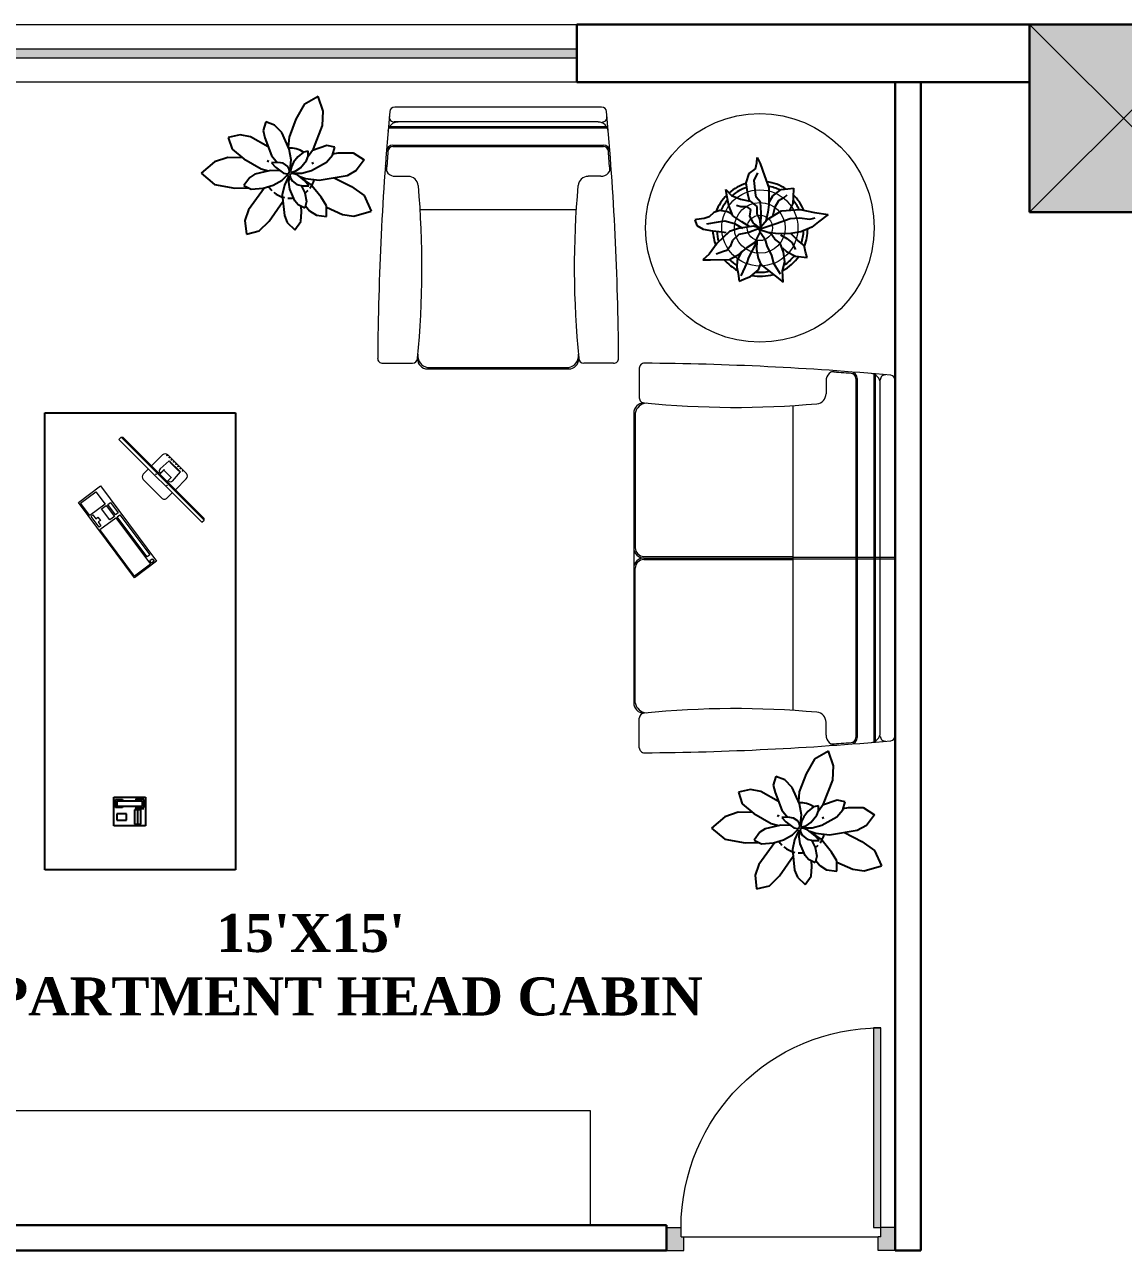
# Model space of a CAD drawing. Header units: inches. Extents: x 327481 to 195042051, y -335014 to 44773228.
# Drawn here: x 380971.8 to 381144.9, y -316790.2 to -316597.1 of the extents above; entities that cross this region are included whole.
import ezdxf

# ---------------------------------------------------------------- set-up
doc = ezdxf.new("R2010")
doc.units = ezdxf.units.IN
doc.header["$MEASUREMENT"] = 0
doc.layers.add('CAY', color=94, linetype='Continuous')
doc.layers.add('center', color=146, linetype='Continuous')
for name, color, linetype, lineweight in [('column 1', 146, 'Continuous', 30), ('DOOR', 47, 'Continuous', 9), ('furniture', 251, 'Continuous', 13), ('GLASS', 140, 'Continuous', 5), ('TEXT', 7, 'Continuous', 0), ('WALL', 12, 'Continuous', 30)]:
    doc.layers.add(name, color=color, linetype=linetype, lineweight=lineweight)
doc.styles.add('ATT', font='romans.shx')
doc.styles.get("Standard").update_dxf_attribs({"font": 'times.ttf', "height": 12})

# ---------------------------------------------------------------- blocks, each defined once
blk = doc.blocks.new('COLUMN1')
at = {"layer": 'column 1'}
h = blk.add_hatch(color=256, dxfattribs=at)
h.paths.add_polyline_path([(1, 1), (0, 1), (0.5, 0.5)])
h.paths.add_polyline_path([(1, 1), (0.5, 0.5), (1, 0)])
h.paths.add_polyline_path([(0.5, 0.5), (0, 0), (1, 0)])
h.paths.add_polyline_path([(0.5, 0.5), (0, 1), (0, 0)])
at = {"layer": 'column 1', "lineweight": 0, "ltscale": 0.3}
for p, q in [((0, 1), (1, 0)), ((0, 0), (1, 1))]:
    blk.add_line(p, q, dxfattribs=at)
at = {"layer": 'column 1', "ltscale": 0.3}
for p, q in [((1, 1), (0, 1)), ((0, 1), (0, 0)), ((1, 0), (1, 1)), ((0, 0), (1, 0))]:
    blk.add_line(p, q, dxfattribs=at)
blk = doc.blocks.new('RTU')
at = {"layer": 'DOOR'}
for points in [[(2799510.7, -182811.3), (2799510.7, -182874.3), (2799550.7, -182874.3), (2799550.7, -182886.3), (2799610.7, -182886.3), (2799610.7, -182811.3)], [(2798637.3, -183716.3, 0.009156), (2798636.7, -183748.3), (2799510.7, -183748.3), (2799510.7, -183716.3)], [(2799610.7, -183811.3), (2799610.7, -183736.3), (2799550.7, -183736.3), (2799550.7, -183748.3), (2799510.7, -183748.3), (2799510.7, -183811.3)]]:
    blk.add_hatch(color=256, dxfattribs=at).paths.add_polyline_path(points)
at = {"layer": 'DOOR', "ltscale": 300}
for p, q in [((2799510.7, -182811.3), (2799510.7, -182874.3)), ((2799610.7, -182811.3), (2799510.7, -182811.3)), ((2799610.7, -182811.3), (2799610.7, -182886.3)), ((2799550.7, -182874.3), (2799510.7, -182874.3)), ((2799550.7, -182874.3), (2799550.7, -182886.3)), ((2799610.7, -182886.3), (2799550.7, -182886.3)), ((2799550.7, -182886.3), (2799550.7, -183736.3)), ((2798636.7, -183748.3), (2798636.7, -183716.3)), ((2798636.7, -183716.3), (2799510.7, -183716.3)), ((2799510.7, -183748.3), (2798636.7, -183748.3)), ((2799510.7, -183716.3), (2799510.7, -183748.3)), ((2799510.7, -183811.3), (2799510.7, -183748.3)), ((2799550.7, -183748.3), (2799510.7, -183748.3)), ((2799610.7, -183736.3), (2799550.7, -183736.3)), ((2799550.7, -183748.3), (2799550.7, -183736.3)), ((2799610.7, -183811.3), (2799610.7, -183736.3)), ((2799610.7, -183811.3), (2799510.7, -183811.3))]:
    blk.add_line(p, q, dxfattribs=at)
blk.add_arc((2799510.7, -183748.3), 874, 90, 180, dxfattribs=at)
blk = doc.blocks.new('A$C03532BEE')
for p, q in [((0, 0), (0, 1000)), ((0, 1000), (2400, 1000)), ((2400, 1000), (2400, 0)), ((2400, 0), (0, 0))]:
    blk.add_line(p, q)
blk = doc.blocks.new('hfj')
at = {"color": 0, "ltscale": 60}
for p, q in [((377614.64, -325417.24), (377670.63, -325417.24)), ((377642.52, -325420.34), (377642.52, -325417.24)), ((377642.76, -325420.34), (377642.76, -325417.24)), ((377670.11, -325419.61), (377614.57, -325419.61)), ((377671.65, -325420.58), (377613.7, -325420.58)), ((377671.45, -325420.34), (377613.82, -325420.34)), ((377642.52, -325423.23), (377642.52, -325420.58)), ((377642.76, -325423.23), (377642.76, -325420.58)), ((377614.36, -325423.23), (377670.91, -325423.23)), ((377614.36, -325423.47), (377670.91, -325423.47)), ((377642.52, -325433.39), (377642.52, -325423.47)), ((377642.76, -325433.39), (377642.76, -325423.47)), ((377614.75, -325428.15), (377616.76, -325428.15)), ((377670.52, -325428.15), (377668.51, -325428.15)), ((377618.64, -325433.39), (377666.64, -325433.39)), ((377642.4, -325456.84), (377642.4, -325433.39)), ((377642.64, -325456.84), (377642.64, -325433.39)), ((377642.87, -325456.84), (377642.87, -325433.39)), ((377612.75, -325457.55), (377617.42, -325457.55)), ((377619.81, -325458.19), (377641.04, -325458.19)), ((377619.81, -325458.43), (377665.47, -325458.43)), ((377665.47, -325458.19), (377644.23, -325458.19)), ((377672.52, -325457.55), (377667.85, -325457.55))]:
    blk.add_line(p, q, dxfattribs=at)
for centre, radius, start, end in [((377614.64, -325418.04), 0.796, 90, 174.8556), ((377670.63, -325418.04), 0.796, 5.1444, 90), ((378085.1, -325460.39), 473.16, 174.8556, 179.5579), ((377615.16, -325421.2), 1.59, 90, 175.232), ((377614.57, -325418.81), 0.796, 174.9493, 270), ((377670.11, -325421.2), 1.59, 4.768, 90), ((377670.7, -325418.81), 0.796, 270, 5.0507), ((377200.17, -325460.39), 473.16, 0.4421, 5.1444), ((377614.36, -325424.27), 1.03, 90, 175.6114), ((377614.36, -325424.27), 0.796, 90, 175.6114), ((377670.91, -325424.27), 1.03, 4.3886, 90), ((377670.91, -325424.27), 0.796, 4.3886, 90), ((378085.1, -325460.39), 472.92, 175.6114, 175.9872), ((377200.17, -325460.39), 472.92, 4.0128, 4.3886), ((377614.75, -325426.56), 1.59, 175.8854, 270), ((377670.52, -325426.56), 1.59, 270, 4.1146), ((377616.76, -325429.74), 1.59, 5.069, 90), ((377668.51, -325429.74), 1.59, 90, 174.931), ((377473.5, -325442.45), 145.41, 354.3567, 5.069), ((377811.77, -325442.45), 145.41, 174.931, 185.6433), ((377620.15, -325456.31), 1.91, 184.8163, 259.7159), ((377665.12, -325456.31), 1.91, 280.2841, 355.1837), ((377612.75, -325456.75), 0.796, 179.5579, 270), ((377617.42, -325456.75), 0.796, 270, 0), ((377619.81, -325456.84), 1.59, 180, 270), ((377641.04, -325456.84), 1.59, 270, 0), ((377641.04, -325456.84), 1.35, 270, 0), ((377644.23, -325456.84), 1.59, 180, 270), ((377644.23, -325456.84), 1.35, 180, 270), ((377665.47, -325456.84), 1.59, 270, 0), ((377667.85, -325456.75), 0.796, 180, 270), ((377672.52, -325456.75), 0.796, 270, 0.4421)]:
    blk.add_arc(centre, radius, start, end, dxfattribs=at)
blk = doc.blocks.new('drgfdh')
at = {"color": 0, "ltscale": 60}
for p, q in [((374368.66, -325481.12), (374401.23, -325481.12)), ((374400.7, -325483.48), (374368.59, -325483.48)), ((374402.25, -325484.46), (374367.71, -325484.46)), ((374402.04, -325484.22), (374367.84, -325484.22)), ((374368.38, -325487.12), (374401.51, -325487.12)), ((374368.38, -325487.36), (374401.51, -325487.36)), ((374368.76, -325492.04), (374370.78, -325492.04)), ((374401.12, -325492.04), (374399.1, -325492.04)), ((374372.66, -325497.29), (374397.22, -325497.29)), ((374366.76, -325521.49), (374371.44, -325521.49)), ((374373.83, -325522.13), (374396.05, -325522.13)), ((374403.12, -325521.49), (374398.44, -325521.49)), ((374373.83, -325522.37), (374396.05, -325522.37))]:
    blk.add_line(p, q, dxfattribs=at)
for centre, radius, start, end in [((374368.66, -325481.92), 0.797, 90, 174.8556), ((374401.23, -325481.92), 0.797, 5.1444, 90), ((374839.93, -325524.34), 473.97, 174.8556, 179.5579), ((374369.18, -325485.08), 1.59, 90, 175.232), ((374368.59, -325482.69), 0.797, 174.9493, 270), ((374400.7, -325485.08), 1.59, 4.768, 90), ((374401.29, -325482.69), 0.797, 270, 5.0507), ((373929.96, -325524.34), 473.97, 0.4421, 5.1444), ((374368.38, -325488.15), 1.04, 90, 175.6114), ((374368.38, -325488.15), 0.797, 90, 175.6114), ((374401.51, -325488.15), 1.04, 4.3886, 90), ((374401.51, -325488.15), 0.797, 4.3886, 90), ((374839.93, -325524.34), 473.73, 175.6114, 175.9872), ((373929.96, -325524.34), 473.73, 4.0128, 4.3886), ((374368.76, -325490.45), 1.59, 175.8854, 270), ((374401.12, -325490.45), 1.59, 270, 4.1146), ((374370.78, -325493.64), 1.59, 5.069, 90), ((374399.1, -325493.64), 1.59, 90, 174.931), ((374227.28, -325506.37), 145.67, 354.3567, 5.069), ((374542.6, -325506.37), 145.67, 174.931, 185.6433), ((374374.16, -325520.29), 1.87, 172.1687, 259.9743), ((374395.72, -325520.29), 1.87, 280.0257, 7.8313), ((374366.76, -325520.69), 0.797, 179.5579, 270), ((374371.44, -325520.69), 0.797, 270, 0), ((374373.83, -325520.78), 1.59, 180, 270), ((374396.05, -325520.78), 1.59, 270, 0), ((374398.44, -325520.69), 0.797, 180, 270), ((374403.12, -325520.69), 0.797, 270, 0.4421)]:
    blk.add_arc(centre, radius, start, end, dxfattribs=at)
blk = doc.blocks.new('standing table')
at = {"layer": 'furniture', "lineweight": 0}
for radius in [18, 6, 4, 2]:
    blk.add_circle((368044.87, -328685.28), radius, dxfattribs=at)
blk = doc.blocks.new('12PPLT12')
at = {"color": 0, "linetype": 'ByBlock'}
for p, q in [((-0.05, 0.632), (-0.034, 0.694)), ((-0.034, 0.694), (-0.032, 0.751)), ((-0.032, 0.751), (-0.002, 0.689)), ((-0.002, 0.689), (0.044, 0.559)), ((-0.148, 0.486), (-0.116, 0.583)), ((-0.116, 0.583), (-0.05, 0.632)), ((-0.064, 0.51), (-0.026, 0.591)), ((0.044, 0.559), (0.09, 0.432)), ((-0.349, 0.334), (-0.362, 0.415)), ((-0.362, 0.415), (-0.303, 0.35)), ((-0.132, 0.367), (-0.148, 0.486)), ((-0.05, 0.38), (-0.064, 0.51)), ((0.09, 0.432), (0.09, 0.339)), ((0.134, 0.347), (0.22, 0.415)), ((0.22, 0.415), (0.291, 0.421)), ((0.291, 0.421), (0.35, 0.429)), ((0.35, 0.429), (0.348, 0.331)), ((-0.332, 0.247), (-0.349, 0.334)), ((-0.303, 0.35), (-0.208, 0.312)), ((-0.208, 0.312), (-0.105, 0.29)), ((-0.108, 0.279), (-0.132, 0.367)), ((-0.105, 0.29), (-0.037, 0.236)), ((-0.043, 0.334), (-0.05, 0.38)), ((0.003, 0.279), (-0.043, 0.334)), ((0.009, 0.169), (0.003, 0.279)), ((0.09, 0.339), (0.09, 0.253)), ((0.093, 0.282), (0.134, 0.347)), ((0.193, 0.293), (0.155, 0.228)), ((0.25, 0.328), (0.193, 0.293)), ((0.28, 0.353), (0.25, 0.328)), ((0.342, 0.266), (0.304, 0.19)), ((0.348, 0.331), (0.342, 0.266)), ((-0.487, 0.171), (-0.536, 0.125)), ((-0.425, 0.193), (-0.487, 0.171)), ((-0.346, 0.179), (-0.425, 0.193)), ((-0.292, 0.149), (-0.346, 0.179)), ((-0.289, 0.136), (-0.332, 0.247)), ((-0.194, 0.074), (-0.289, 0.136)), ((-0.205, 0.231), (-0.251, 0.247)), ((-0.137, 0.231), (-0.205, 0.231)), ((-0.097, 0.204), (-0.137, 0.231)), ((-0.11, 0.133), (-0.097, 0.204)), ((-0.069, 0.06), (-0.11, 0.133)), ((-0.037, 0.236), (-0.034, 0.158)), ((-0.034, 0.158), (-0.007, 0.101)), ((0.006, 0.027), (0.009, 0.169)), ((0.082, 0.174), (0.061, 0.082)), ((0.074, 0.098), (0.223, 0.188)), ((0.09, 0.253), (0.082, 0.174)), ((0.155, 0.228), (0.131, 0.13)), ((0.223, 0.188), (0.421, 0.204)), ((0.421, 0.204), (0.573, 0.171)), ((0.573, 0.171), (0.716, 0.152)), ((0.716, 0.152), (0.613, 0.074)), ((-0.671, 0.098), (-0.687, 0.095)), ((-0.687, 0.095), (-0.666, 0.036)), ((-0.59, 0.109), (-0.671, 0.098)), ((-0.666, 0.036), (-0.601, -0.005)), ((-0.536, 0.125), (-0.59, 0.109)), ((-0.563, 0.052), (-0.441, 0.074)), ((-0.441, 0.074), (-0.373, 0.084)), ((-0.373, 0.084), (-0.27, 0.057)), ((-0.229, 0.003), (-0.324, -0.027)), ((-0.27, 0.057), (-0.186, 0.006)), ((-0.069, 0.027), (-0.229, 0.003)), ((-0.108, 0.019), (-0.194, 0.074)), ((-0.01, 0.003), (-0.121, -0.038)), ((-0.01, 0.014), (-0.069, 0.06)), ((-0.002, 0.006), (-0.069, 0.027)), ((-0.018, -0.008), (0.074, 0.098)), ((-0.01, -0.005), (0.169, 0.055)), ((0.003, 0.017), (-0.01, 0.014)), ((0.003, -0.029), (-0.01, 0.003)), ((-0.007, 0.101), (0.003, 0.017)), ((0.169, 0.055), (0.315, 0.109)), ((0.315, 0.109), (0.413, 0.117)), ((0.413, 0.117), (0.524, 0.101)), ((0.545, 0.017), (0.429, -0.032)), ((0.524, 0.101), (0.578, 0.114)), ((0.613, 0.074), (0.545, 0.017)), ((-0.601, -0.005), (-0.503, -0.021)), ((-0.503, -0.021), (-0.4, -0.032)), ((-0.395, -0.094), (-0.452, -0.152)), ((-0.4, -0.032), (-0.357, -0.04)), ((-0.324, -0.027), (-0.395, -0.094)), ((-0.292, -0.122), (-0.316, -0.187)), ((-0.224, -0.059), (-0.292, -0.122)), ((-0.121, -0.038), (-0.224, -0.059)), ((-0.053, -0.14), (0.003, -0.029)), ((-0.037, -0.122), (-0.04, -0.219)), ((0.082, -0.038), (-0.018, -0.008)), ((-0.007, -0.024), (0.05, -0.105)), ((0.05, -0.105), (0.071, -0.181)), ((0.188, -0.054), (0.082, -0.038)), ((0.112, -0.051), (0.09, -0.043)), ((0.155, -0.108), (0.112, -0.051)), ((0.212, -0.152), (0.155, -0.108)), ((0.323, -0.051), (0.188, -0.054)), ((0.215, -0.062), (0.282, -0.103)), ((0.282, -0.103), (0.334, -0.146)), ((0.429, -0.032), (0.323, -0.051)), ((0.396, -0.124), (0.326, -0.054)), ((0.464, -0.176), (0.396, -0.124)), ((-0.452, -0.152), (-0.536, -0.268)), ((-0.387, -0.241), (-0.465, -0.268)), ((-0.352, -0.227), (-0.387, -0.241)), ((-0.316, -0.187), (-0.352, -0.227)), ((-0.193, -0.236), (-0.244, -0.33)), ((-0.213, -0.263), (-0.135, -0.195)), ((-0.135, -0.195), (-0.053, -0.14)), ((-0.119, -0.304), (-0.04, -0.148)), ((-0.04, -0.219), (-0.021, -0.308)), ((0.071, -0.181), (0.12, -0.282)), ((0.247, -0.246), (0.212, -0.152)), ((0.234, -0.2), (0.277, -0.241)), ((0.261, -0.349), (0.247, -0.246)), ((0.277, -0.241), (0.372, -0.287)), ((0.334, -0.146), (0.372, -0.217)), ((0.48, -0.257), (0.464, -0.176)), ((0.494, -0.301), (0.48, -0.257)), ((-0.536, -0.268), (-0.606, -0.328)), ((-0.606, -0.328), (-0.522, -0.328)), ((-0.522, -0.328), (-0.324, -0.325)), ((-0.324, -0.325), (-0.213, -0.263)), ((-0.244, -0.33), (-0.247, -0.406)), ((-0.199, -0.494), (-0.139, -0.358)), ((-0.139, -0.358), (-0.119, -0.304)), ((-0.021, -0.308), (0.006, -0.376)), ((-0.017, -0.432), (0.003, -0.378)), ((0.006, -0.376), (0.074, -0.428)), ((0.12, -0.282), (0.139, -0.363)), ((0.139, -0.363), (0.212, -0.474)), ((0.236, -0.444), (0.261, -0.349)), ((0.372, -0.287), (0.494, -0.301)), ((-0.247, -0.406), (-0.233, -0.471)), ((-0.233, -0.471), (-0.222, -0.551)), ((-0.148, -0.522), (-0.102, -0.503)), ((-0.102, -0.503), (-0.017, -0.432)), ((0.074, -0.428), (0.158, -0.496)), ((0.158, -0.496), (0.242, -0.561)), ((0.242, -0.561), (0.236, -0.444)), ((-0.222, -0.551), (-0.148, -0.522))]:
    blk.add_line(p, q, dxfattribs=at)
for radius, start, end in [(0.5, 107.123, 130.9816), (0.458, 107.9864, 130.5771), (0.5, 56.9563, 82.295), (0.458, 62.6899, 79.5345), (0.5, 134.8021, 159.1804), (0.458, 138.4756, 155.3347), (0.458, 26.2761, 41.1349), (0.5, 22.9768, 45.8473), (0.5, 182.503, 200.4563), (0.458, 183.2699, 197.4002), (0.458, 340.6559, 357.5057), (0.5, 338.5862, 359.7442), (0.5, 220.6606, 241.3393), (0.458, 225.0835, 237.5023), (0.5, 298.3455, 324.4541), (0.458, 303.3868, 322.0756), (0.5, 259.7038, 286.1281), (0.458, 264.1886, 282.4028)]:
    blk.add_arc((0, 0), radius, start, end, dxfattribs=at)
at = {"color": 0, "linetype": 'ByBlock', "style": 'ATT'}
for tag, p, flags in [('ITEM', (-1, -3.25), 3), ('ROOM_NUMBER', (-1, -4.583), 1)]:
    blk.add_attdef(tag, p, '', height=1, dxfattribs=dict(at, flags=flags))
blk = doc.blocks.new('Archi.Space.tree4542')
at = {"layer": 'CAY'}
for p, q in [((179.506, 63.455), (179.245, 62.994)), ((179.939, 63.706), (179.506, 63.455)), ((180.1, 63.243), (179.939, 63.706)), ((180.08, 62.798), (180.1, 63.243)), ((178.297, 62.914), (178.215, 62.638)), ((178.578, 62.806), (178.297, 62.914)), ((178.802, 62.571), (178.578, 62.806)), ((179.245, 62.994), (179.028, 62.427)), ((179.792, 62.059), (180.08, 62.798)), ((177.496, 62.502), (177.126, 62.415)), ((177.126, 62.415), (177.242, 62.056)), ((177.825, 62.44), (177.496, 62.502)), ((178.378, 62.126), (177.825, 62.44)), ((178.215, 62.638), (178.271, 62.407)), ((178.271, 62.407), (178.482, 61.852)), ((179.032, 62.056), (178.802, 62.571)), ((179.028, 62.427), (179, 62.127)), ((177.242, 62.056), (177.609, 61.753)), ((179.094, 61.714), (179.032, 62.056)), ((179.477, 61.962), (179.301, 61.81)), ((179.631, 61.993), (179.477, 61.962)), ((179.631, 61.831), (179.792, 62.059)), ((179.631, 61.83), (179.631, 61.993)), ((180.212, 62.171), (179.759, 62.012)), ((180.466, 62.118), (180.212, 62.171)), ((180.391, 61.861), (180.466, 62.118)), ((180.404, 61.903), (180.567, 61.935)), ((180.567, 61.935), (181.035, 61.935)), ((181.035, 61.935), (181.388, 61.714)), ((176.691, 61.651), (176.276, 61.295)), ((177.115, 61.789), (176.691, 61.651)), ((177.571, 61.784), (177.115, 61.789)), ((177.609, 61.753), (178.152, 61.441)), ((178.674, 61.639), (178.479, 61.628)), ((178.479, 61.628), (178.609, 61.488)), ((178.482, 61.852), (178.658, 61.638)), ((178.85, 61.609), (178.674, 61.639)), ((178.995, 61.508), (178.85, 61.609)), ((179.036, 61.426), (178.995, 61.508)), ((179.065, 61.426), (179.094, 61.714)), ((179.103, 61.503), (179.074, 61.359)), ((179.167, 61.649), (179.103, 61.503)), ((179.301, 61.81), (179.167, 61.649)), ((179.39, 61.471), (179.578, 61.702)), ((179.578, 61.702), (179.631, 61.83)), ((179.735, 61.38), (180.208, 61.646)), ((180.208, 61.646), (180.391, 61.861)), ((181.388, 61.714), (181.133, 61.379)), ((176.276, 61.295), (176.694, 60.946)), ((177.795, 61.162), (177.615, 60.918)), ((177.96, 61.269), (177.795, 61.162)), ((178.451, 61.388), (177.96, 61.269)), ((178.152, 61.441), (178.389, 61.373)), ((178.738, 61.378), (178.451, 61.388)), ((178.609, 61.488), (178.858, 61.301)), ((178.763, 61.372), (178.738, 61.378)), ((178.815, 61.081), (178.978, 61.244)), ((178.858, 61.301), (178.969, 61.282)), ((178.998, 61.177), (178.882, 60.927)), ((179.007, 61.225), (178.965, 61.231)), ((178.969, 61.282), (179.026, 61.302)), ((178.978, 61.244), (178.978, 61.282)), ((179.065, 61.206), (178.998, 61.177)), ((179.015, 61.184), (179.007, 61.225)), ((179.026, 61.302), (179.036, 61.311)), ((179.026, 61.023), (179.044, 61.197)), ((179.046, 61.34), (179.036, 61.426)), ((179.036, 61.311), (179.046, 61.34)), ((179.038, 61.405), (179.065, 61.426)), ((179.074, 61.282), (179.055, 61.234)), ((179.055, 61.234), (179.074, 61.148)), ((179.074, 61.359), (179.084, 61.34)), ((179.142, 61.292), (179.074, 61.282)), ((179.074, 61.148), (179.125, 61.057)), ((179.084, 61.34), (179.113, 61.33)), ((179.113, 61.33), (179.247, 61.369)), ((179.128, 61.335), (179.161, 61.302)), ((179.29, 61.243), (179.142, 61.292)), ((179.161, 61.302), (179.43, 61.302)), ((179.247, 61.369), (179.39, 61.471)), ((179.525, 61.055), (179.29, 61.243)), ((179.545, 61.119), (179.364, 61.183)), ((179.42, 61.148), (179.398, 61.156)), ((179.7, 60.952), (179.42, 61.148)), ((179.43, 61.302), (179.735, 61.38)), ((179.976, 61.074), (179.545, 61.119)), ((180.846, 61.219), (179.976, 61.074)), ((180.441, 61.152), (180.985, 60.878)), ((181.133, 61.379), (180.846, 61.219)), ((176.694, 60.946), (177.332, 60.834)), ((177.332, 60.834), (177.769, 60.841)), ((177.615, 60.918), (177.847, 60.802)), ((178.26, 60.845), (177.758, 60.155)), ((177.847, 60.802), (178.22, 60.834)), ((178.22, 60.834), (178.536, 60.926)), ((178.536, 60.926), (178.815, 61.081)), ((178.882, 60.927), (178.818, 60.623)), ((179.056, 60.803), (179.026, 61.023)), ((179.214, 60.432), (179.056, 60.803)), ((179.125, 61.057), (179.275, 60.948)), ((179.275, 60.948), (179.449, 60.908)), ((179.411, 60.917), (179.523, 60.68)), ((179.449, 60.908), (179.65, 60.908)), ((179.65, 60.908), (179.525, 61.055)), ((180.041, 60.543), (179.7, 60.952)), ((180.985, 60.878), (181.385, 60.595)), ((178.408, 59.8), (178.839, 60.411)), ((178.818, 60.623), (178.883, 59.97)), ((179.319, 60.311), (179.214, 60.432)), ((179.523, 60.68), (179.581, 60.408)), ((179.581, 60.408), (179.526, 60.207)), ((180.207, 60.271), (180.041, 60.543)), ((181.385, 60.595), (181.606, 60.108)), ((177.758, 60.155), (177.645, 59.816)), ((178.883, 59.97), (178.968, 59.755)), ((179.526, 60.207), (179.319, 60.311)), ((179.401, 59.785), (179.423, 60.092)), ((179.423, 60.092), (179.412, 60.264)), ((179.545, 60.276), (179.675, 60.121)), ((179.675, 60.121), (179.886, 59.986)), ((179.886, 59.986), (180.207, 59.938)), ((180.207, 59.938), (180.207, 60.271)), ((180.207, 60.23), (180.702, 60.004)), ((180.702, 60.004), (181.061, 59.954)), ((181.061, 59.954), (181.606, 60.108)), ((177.645, 59.816), (177.692, 59.391)), ((178.095, 59.487), (178.408, 59.8)), ((178.968, 59.755), (179.209, 59.526)), ((179.209, 59.526), (179.401, 59.785)), ((177.692, 59.391), (178.095, 59.487))]:
    blk.add_line(p, q, dxfattribs=at)
for start, end in [(57.1582, 93.2041), (149.2581, 153.7532), (21.2653, 25.7604), (172.4345, 176.9296), (212.1423, 223.5771), (306.6551, 316.418), (323.0282, 344.4965), (229.8179, 257.6637), (265.2848, 278.7499)]:
    blk.add_arc((179.055, 61.302), 0.787, start, end, dxfattribs=at)
blk = doc.blocks.new('telephon-1')
at = {"color": 0, "linetype": 'ByBlock'}
for p, q in [((-0.3, 0.333), (0, 0.333)), ((-0.3, 0), (-0.3, 0.333)), ((-0.283, 0.317), (-0.283, 0.233)), ((-0.192, 0.317), (-0.275, 0.317)), ((-0.275, 0.317), (-0.275, 0.242)), ((-0.258, 0.3), (-0.208, 0.3)), ((-0.258, 0.3), (-0.258, 0.033)), ((-0.208, 0.033), (-0.208, 0.3)), ((-0.192, 0.242), (-0.192, 0.317)), ((-0.183, 0.233), (-0.183, 0.317)), ((-0.167, 0.283), (-0.167, 0.217)), ((-0.017, 0.283), (-0.167, 0.283)), ((-0.017, 0.217), (-0.017, 0.283)), ((0, 0.333), (0, 0)), ((-0.283, 0.233), (-0.258, 0.233)), ((-0.275, 0.242), (-0.258, 0.242)), ((-0.208, 0.242), (-0.192, 0.242)), ((-0.208, 0.233), (-0.183, 0.233)), ((-0.167, 0.25), (-0.017, 0.25)), ((-0.167, 0.217), (-0.017, 0.217)), ((-0.125, 0.133), (-0.125, 0.033)), ((-0.058, 0.133), (-0.125, 0.133)), ((-0.058, 0.033), (-0.058, 0.133)), ((0, 0), (-0.3, 0)), ((-0.275, 0.017), (-0.275, 0.092)), ((-0.275, 0.092), (-0.258, 0.092)), ((-0.192, 0.017), (-0.275, 0.017)), ((-0.258, 0.033), (-0.208, 0.033)), ((-0.208, 0.092), (-0.192, 0.092)), ((-0.192, 0.092), (-0.192, 0.017)), ((-0.125, 0.033), (-0.058, 0.033))]:
    blk.add_line(p, q, dxfattribs=at)
blk = doc.blocks.new('sdfghj')
at = {"color": 0, "linetype": 'ByBlock', "ltscale": 100}
for p, q in [((368545.64, -329393.89), (368549.12, -329391.3)), ((368546.61, -329393.42), (368549.1, -329391.56)), ((368549.1, -329391.56), (368554.57, -329398.9)), ((368549.12, -329391.3), (368557.95, -329403.15)), ((368546.05, -329393.9), (368546.44, -329393.61)), ((368546.44, -329393.61), (368546.73, -329394)), ((368552.07, -329400.75), (368546.61, -329393.42)), ((368554.47, -329405.75), (368545.64, -329393.89)), ((368546.34, -329394.29), (368546.05, -329393.9)), ((368546.73, -329394), (368546.34, -329394.29)), ((368546.73, -329394.89), (368547.15, -329394.57)), ((368551.43, -329401.2), (368546.73, -329394.89)), ((368547.15, -329394.57), (368551.85, -329400.88)), ((368554.57, -329398.9), (368552.07, -329400.75)), ((368554.41, -329399.49), (368554.71, -329399.26)), ((368554.85, -329400.08), (368554.41, -329399.49)), ((368554.71, -329399.26), (368555.97, -329400.96)), ((368551.85, -329400.88), (368551.43, -329401.2)), ((368551.7, -329401.53), (368552.11, -329401.23)), ((368552.89, -329403.13), (368551.7, -329401.53)), ((368552.11, -329401.23), (368553.3, -329402.82)), ((368552.28, -329400.95), (368553.02, -329400.4)), ((368553.59, -329402.7), (368552.28, -329400.95)), ((368553.02, -329400.4), (368554.33, -329402.16)), ((368553.74, -329402.91), (368556.17, -329401.1)), ((368554.5, -329400.34), (368554.85, -329400.08)), ((368554.88, -329400.85), (368554.5, -329400.34)), ((368555.23, -329400.6), (368554.88, -329400.85)), ((368555.67, -329401.19), (368555.23, -329400.6)), ((368555.97, -329400.96), (368555.67, -329401.19)), ((368556.17, -329401.1), (368557.62, -329403.04)), ((368553.3, -329402.82), (368552.89, -329403.13)), ((368554.33, -329402.16), (368553.59, -329402.7)), ((368555.19, -329404.85), (368553.74, -329402.91)), ((368557.95, -329403.15), (368554.47, -329405.75)), ((368557.62, -329403.04), (368555.19, -329404.85))]:
    blk.add_line(p, q, dxfattribs=at)
at = {"color": 0, "linetype": 'ByBlock'}
for p, q in [((368538.18, -329400.39), (368538.16, -329400.64)), ((368550.97, -329413.45), (368538.16, -329400.64)), ((368540.96, -329406.91), (368542.69, -329405.17)), ((368543.18, -329404.69), (368544.01, -329403.85)), ((368543.15, -329406.52), (368541.89, -329407.98)), ((368543.28, -329407.14), (368543.81, -329406.61)), ((368543.29, -329407.16), (368543.28, -329407.14)), ((368543.29, -329407.16), (368543.98, -329406.46)), ((368544.52, -329408.25), (368543.36, -329407.09)), ((368542.06, -329408.14), (368542.12, -329408.07)), ((368542.07, -329408.15), (368542.12, -329408.1)), ((368545.09, -329408.46), (368543.64, -329409.72)), ((368544.46, -329408.32), (368545.15, -329407.63)), ((368544.47, -329408.34), (368544.46, -329408.32)), ((368544.47, -329408.34), (368545, -329407.8)), ((368544.7, -329410.65), (368546.44, -329408.92)), ((368546.92, -329408.43), (368547.76, -329407.6)), ((368543.46, -329409.54), (368543.51, -329409.49)), ((368543.47, -329409.56), (368543.54, -329409.49)), ((368551.23, -329413.43), (368550.97, -329413.45))]:
    blk.add_line(p, q, dxfattribs=at)
for points in [[(368551.57, -329413.08), (368538.53, -329400.04), (368538.18, -329400.39), (368551.23, -329413.43), (368551.57, -329413.08)], [(368547.76, -329406.77), (368544.84, -329403.85)], [(368543.87, -329410.65), (368540.96, -329407.74)], [(368543.64, -329409.72), (368541.89, -329407.98)], [(368543.54, -329409.49), (368542.12, -329408.07)], [(368543.51, -329409.49), (368542.12, -329408.1)]]:
    blk.add_lwpolyline(points, dxfattribs=at)
for points in [[(368543.15, -329406.52, -0.263666), (368543.48, -329406.36), (368543.59, -329406.39), (368543.81, -329406.61)], [(368545.09, -329408.46, 0.263666), (368545.25, -329408.13), (368545.22, -329408.02), (368545, -329407.8)]]:
    blk.add_lwpolyline(points, format="xyb", dxfattribs=at)
for centre, radius in [((368544.01, -329405.86), 0.0392), ((368541.55, -329408.15), 0.0592), ((368541.9, -329408.49), 0.0592), ((368542.25, -329408.84), 0.0592), ((368542.59, -329409.19), 0.0592), ((368545.75, -329407.6), 0.0392), ((368542.94, -329409.54), 0.0592), ((368543.29, -329409.88), 0.0592), ((368543.63, -329410.23), 0.0592), ((368543.98, -329410.58), 0.0592)]:
    blk.add_circle(centre, radius, dxfattribs=at)
for centre, start, end in [((368544.43, -329404.27), 45, 135), ((368541.38, -329407.32), 135, 225), ((368547.34, -329407.18), 315, 45), ((368544.29, -329410.24), 225, 315)]:
    blk.add_arc(centre, 0.589, start, end, dxfattribs=at)

msp = doc.modelspace()

# ---------------------------------------------------------------- hatches: boundary and pattern name
at = {"layer": 'GLASS'}
msp.add_hatch(color=256, dxfattribs=at).paths.add_polyline_path([(381058.807, -316602.451), (381058.807, -316600.951), (380914.807, -316600.951), (380914.807, -316602.451)])

# ---------------------------------------------------------------- linework, layer by layer
at = {"layer": 'furniture'}
for p, q in [((381058.807, -316597.171), (380914.807, -316597.171)), ((381058.807, -316606.231), (380914.807, -316606.231))]:
    msp.add_line(p, q, dxfattribs=at)
at = {"layer": 'furniture', "lineweight": 0}
msp.add_lwpolyline([(380928.934, -316786.231), (381060.934, -316786.231), (381060.934, -316768.231), (380928.934, -316768.231), (380928.934, -316786.231)], dxfattribs=at)
at = {"layer": 'GLASS'}
for points in [[(380914.807, -316600.951), (381058.807, -316600.951)], [(381058.807, -316602.451), (380914.807, -316602.451)]]:
    msp.add_lwpolyline(points, dxfattribs=at)
at = {"layer": 'WALL'}
for p, q in [((381130.09, -316597.132), (381058.807, -316597.132)), ((381058.807, -316606.231), (381058.807, -316597.132)), ((381130.089, -316606.231), (381130.09, -316597.132)), ((381130.089, -316606.231), (381058.807, -316606.231)), ((381108.934, -316606.231), (381108.934, -316790.231)), ((381112.934, -316606.231), (381112.934, -316790.231)), ((381072.934, -316786.231), (380928.934, -316786.231)), ((381072.934, -316790.231), (381072.934, -316786.231)), ((381072.934, -316790.231), (380924.934, -316790.231)), ((381112.934, -316790.231), (381108.934, -316790.231))]:
    msp.add_line(p, q, dxfattribs=at)

# ---------------------------------------------------------------- block references
at = {"xscale": 5.023726289614429, "yscale": 5.023726289614429, "zscale": 5.023726289614429}
for p in [(380114.087, -316928.5), (380194.428, -317031.622)]:
    msp.add_blockref('Archi.Space.tree4542', p, dxfattribs=at)
for name, p, xscale, yscale, zscale, rotation in [('A$C03532BEE', (381005.032, -316730.294), 0.03, 0.03, 0.03, 90), ('telephon-1', (380985.877, -316723.342), 15, 15, 15, 270)]:
    msp.add_blockref(name, p, dxfattribs=dict(xscale=xscale, yscale=yscale, zscale=zscale, rotation=rotation))
at = {"layer": 'CAY', "xscale": 14.9469131396474, "yscale": 14.9469131396474, "zscale": 14.9469131396474}
msp.add_blockref('12PPLT12', (381087.665, -316629.307), dxfattribs=at)
at = {"layer": 'center', "xscale": 29.5434782608645, "yscale": 29.5434782608645, "zscale": 39.3913043478359, "rotation": 90}
msp.add_blockref('COLUMN1', (381159.633, -316626.676), dxfattribs=at)
at = {"layer": 'DOOR', "xscale": -0.03599999996367842, "yscale": 0.03599999996367842, "zscale": 0.03599999995395007, "rotation": 90}
msp.add_blockref('RTU', (374491.728, -216004.246), dxfattribs=at)
at = {"layer": 'furniture', "lineweight": 0}
for name, p in [('drgfdh', (6661.461, 8870.998)), ('standing table', (13042.744, 12056.109))]:
    msp.add_blockref(name, p, dxfattribs=at)
for name, p, rotation in [('hfj', (706526.178, 60961.477), 270), ('sdfghj', (749538.271, -646075.568), 180)]:
    msp.add_blockref(name, p, dxfattribs=dict(at, rotation=rotation))

# ---------------------------------------------------------------- texts
at = {"layer": 'TEXT', "color": 0, "insert": (380943.121, -316737.216), "char_height": 6, "width": 143.37539, "attachment_point": 1}
msp.add_mtext("{\\fTimes New Roman|b1|i0|c0|p18;\\W8.6679;   \\W1;15'X15'\\P{\\W4.92375; }DEPARTMENT HEAD CABIN}", dxfattribs=at)

doc.saveas('drawing.dxf')
